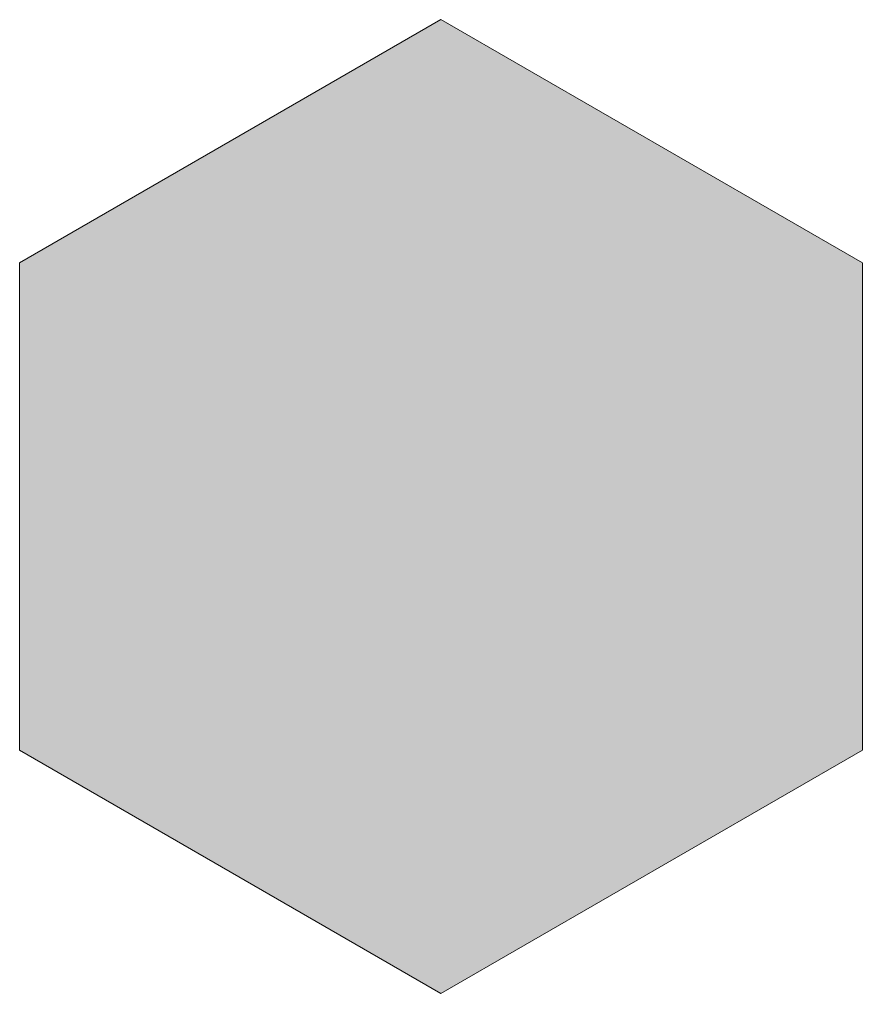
# Model space of a CAD drawing. Header units: millimetres. Extents: x 72.61 to 80.54, y -159.75 to -150.59.
import ezdxf

# ---------------------------------------------------------------- set-up
doc = ezdxf.new("R2010")
doc.units = ezdxf.units.MM
doc.header["$MEASUREMENT"] = 0
doc.layers.add('Layer 3', color=7, linetype='Continuous', lineweight=0)

msp = doc.modelspace()

# ---------------------------------------------------------------- hatches: boundary and pattern name
at = {"layer": 'Layer 3', "true_color": 0x231f20, "transparency": 33554687}
h = msp.add_hatch(color=250, dxfattribs=at)
h.dxf.hatch_style = 2
h.paths.add_polyline_path([(80.5448, -152.8766), (80.5448, -157.4591), (76.5763, -159.7503), (72.6078, -157.4591), (72.6078, -152.8766), (76.5763, -150.5854)])

# ---------------------------------------------------------------- linework, layer by layer
at = {"layer": 'Layer 3'}
msp.add_lwpolyline([(80.5448, -152.8766), (80.5448, -157.4591), (76.5763, -159.7503), (72.6078, -157.4591), (72.6078, -152.8766), (76.5763, -150.5854)], close=True, dxfattribs=at)

doc.saveas('drawing.dxf')
